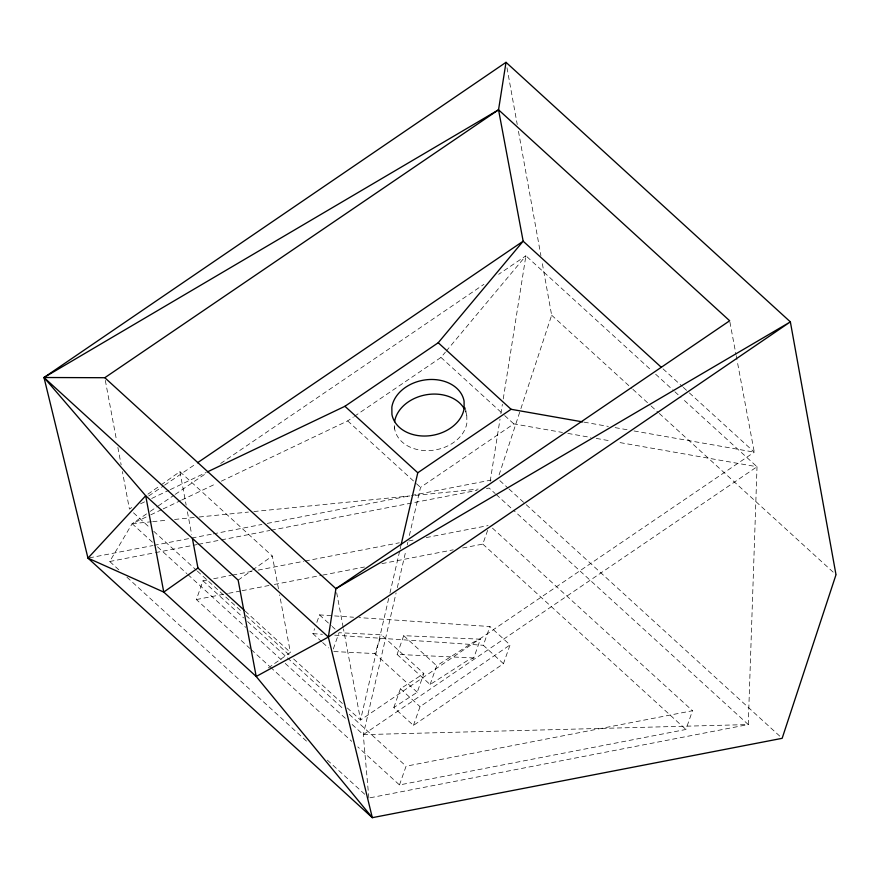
<?xml version="1.0" encoding="UTF-8"?>
<svg xmlns="http://www.w3.org/2000/svg" width="880" height="880" viewBox="0 0 880 880"><rect width="100%" height="100%" fill="white"/><g stroke="black" fill="none" stroke-linecap="round" stroke-linejoin="round"><path stroke-width="0.66" stroke-dasharray="4.4 3.3" d="M490.193 481.272L500.027 419.166M500.885 413.765L502.381 404.316M503.239 398.915L525.899 255.794L651.596 370.524M388.696 598.411L360.547 720.049L347.369 708.026M389.939 593.065L399.839 550.297M400.147 548.955L400.763 546.282M368.852 798.017L363.286 734.646L396.077 592.977M397.32 587.631L405.977 550.209M407.22 544.863L407.836 542.19M409.376 535.502L420.519 487.388L513.81 423.885L562.452 432.454M499.092 474.881L520.454 409.97M520.883 408.672L551.65 315.194L541.893 261.107M250.195 648.681L196.372 599.555L202.972 580.8L208.351 579.766M321.673 641.663L312.884 633.633L314.644 628.628M316.844 622.38L319.484 614.889L353.573 617.221M333.3 648.967L339.02 632.72L381.447 634.821L423.841 673.508L417.241 692.252L393.822 707.52L413.435 725.417L503.459 663.674L510.059 644.919L489.918 626.538L359.018 617.595M417.241 692.252L374.847 653.565L381.447 634.821M397.111 654.412L403.711 635.668L480.37 639.199L473.77 657.943L467.027 660.825L430.1 684.53L397.111 654.412L473.77 657.943M393.822 707.52L400.422 688.765L423.841 673.508M413.435 725.417L420.046 706.673L510.059 644.919M430.1 684.53L436.7 665.775L473.627 642.081L480.37 639.199M462.627 547.998L482.801 544.093L487.641 530.343M399.476 784.938L406.076 766.194L692.505 710.732L685.905 729.476L399.476 784.938L357.841 746.933M503.459 663.674L483.318 645.282L489.918 626.538M118.822 569.811L109.714 561.495L132.165 523.688L149.182 512.116M354.42 416.317L440.979 357.423L445.357 352.187M446.226 351.142L525.899 255.794L498.663 274.318M147.906 494.197L160.039 485.65M161.139 484.869L179.894 471.658L272.338 556.039L278.608 589.49M238.139 580.129L251.383 570.801M252.483 570.031L272.338 556.039M268.334 667.931L290.389 652.388L279.609 594.847M131.703 507.551L129.426 509.091L122.397 471.559M148.72 495.968L163.471 485.936M164.604 485.166L195.239 464.31M150.315 511.335L157.124 506.704M158.257 505.934L174.152 495.121M175.285 494.351L207.053 472.736M220.671 463.474L483.912 284.35M221.342 481.162L347.677 420.904L353.298 417.076M352.132 724.471L363.286 734.646L757.02 466.752L682 398.277M140.58 503.778L145.53 501.413M151.723 498.454L169.059 490.182M170.302 489.599L206.217 472.461M152.438 542.201L132.165 523.688L149.501 515.427M150.744 514.833L161.887 509.52M163.13 508.926L180.466 500.654M181.709 500.06L216.392 483.527M89.309 557.865L152.68 545.6M154.022 545.336L211.992 534.116M213.345 533.852L261.877 524.458M267.267 523.413L410.179 495.737M411.521 495.484L491.062 480.084M109.714 561.495L154.11 552.893M155.463 552.629L191.785 545.6M193.138 545.336L197.164 544.555M198.517 544.291L220.044 540.133M221.386 539.869L269.819 530.486M271.172 530.233L477.015 490.369M486.431 488.543L489.126 488.026L495.198 493.57M213.73 578.721L231.209 575.333M232.551 575.08L252.725 571.175M258.104 570.13L303.831 561.275M305.173 561.011L399.3 542.795M408.716 540.969L415.437 539.66M426.195 537.581L488.059 525.602M196.372 599.555L227.304 593.56M228.646 593.307L240.746 590.953M242.088 590.7L268.983 585.486M274.362 584.452L321.431 575.333M322.773 575.08L364.463 567.006M381.942 563.618L453.211 549.824M370.194 797.764L748.264 724.559L757.02 466.752L617.848 442.222M132.165 523.688L151.316 521.774M152.68 521.642L167.728 520.135M174.559 519.453L197.813 517.132M199.177 517L248.413 512.072M253.891 511.533L409.805 495.957M415.272 495.407L478.181 489.115M363.286 734.646L748.264 724.559L513.425 510.202M333.795 651.541L374.847 653.565M312.884 633.633L322.421 634.282M334.697 635.129L483.318 645.282M584.034 422.147L608.355 426.426M615.109 427.625L628.628 430.001M634.029 430.958L754.281 452.155L737.198 360.987M567.853 433.411L590.821 437.459M596.233 438.405L611.094 441.034M663.047 368.874L682.308 386.452M683.32 387.387L688.391 392.007M689.403 392.931L754.281 452.155L360.547 720.049L343.464 628.892M655.644 374.22L673.893 390.874M674.905 391.798L680.988 397.353M551.65 315.194L631.884 388.421M632.896 389.345L650.155 405.108M651.178 406.032L658.284 412.522M659.296 413.446L836 574.739M440.979 357.423L503.69 414.656M504.702 415.58L513.81 423.885M499.84 480.623L507.958 488.048M508.981 488.972L525.228 503.8M526.24 504.724L781.132 737.385M496.21 494.494L512.413 509.278M492.448 528.121L692.505 710.732M482.801 544.093L685.905 729.476M347.677 420.904L415.459 482.768M416.471 483.692L420.519 487.388M403.711 635.668L436.7 665.775M319.484 614.889L331.21 625.592M332.189 626.483L335.115 629.156M400.422 688.765L420.046 706.673M322.652 642.554L328.515 647.9M245.179 611.116L290.389 652.388M133.485 512.798L149.699 527.604M153.758 531.3L196.328 570.163M197.34 571.087L241.945 611.798M246.004 615.494L289.586 655.281M293.645 658.988L343.31 704.319M202.972 580.8L243.595 617.881M247.654 621.588L344.135 709.654M349.206 714.285L406.076 766.194M157.509 546.821L186.901 573.661M187.913 574.585L245.696 627.319M249.755 631.026L281.171 659.703M285.23 663.41L346.049 718.927M251.207 649.605L269.489 666.292M270.501 667.216L351.747 741.367M126.929 577.192L307.098 741.664M327.349 760.133L364.804 794.321M729.905 322.113L735.944 354.288M736.186 355.63L736.945 359.645M465.311 407.704L466.807 415.668L466.884 423.005A36.685 27.94 -10.6 0 1 431.046 450.472A36.685 27.94 -10.6 0 1 394.669 429.033L393.921 425.062M336.677 592.702L343.211 627.55M179.894 471.658L186.153 505.109M187.407 511.797L191.675 534.545M105.314 380.402L116.369 439.384M117.876 447.425L121.143 464.86M506.99 67.738L517.242 124.531M518.463 131.285L540.914 255.695M394.636 425.645L394.669 429.033M465.377 410.982A36.685 27.94 -10.6 0 1 466.807 415.668"/><path stroke-width="1.32" d="M661.023 367.026L523.16 241.197L498.542 109.813L44 377.509L145.695 495.748L87.967 558.129L163.757 592.086L256.201 676.478L372.317 817.674L328.35 637.054L335.929 588.676L729.663 320.771L498.542 109.813L506.011 62.326L790.361 321.871L836 574.739L782.155 738.32L372.317 817.674L87.967 558.129L44 377.509L506.011 62.326M401.071 544.951L417.78 472.769L511.071 409.288L582.681 421.905M207.46 471.867L344.938 406.285L438.229 342.738L523.16 241.197L197.505 462.77M192.423 538.56L197.945 568.007L163.757 592.086L145.695 495.748L238.139 580.129L256.201 676.478L328.35 637.054L790.361 321.871L335.929 588.676L104.808 377.718L44 377.509L328.35 637.054M104.808 377.718L498.542 109.813M438.229 342.738L511.071 409.288M344.938 406.285L417.78 472.769M197.945 568.007L244.167 610.192M394.592 421.696A36.685 27.94 -10.6 0 1 425.678 394.867A36.685 27.94 -10.6 0 1 464.266 408.782M464.145 408.408L464.068 401.071A36.685 27.94 -10.6 0 0 427.691 379.632A36.685 27.94 -10.6 0 0 391.853 407.099L391.93 414.436A36.685 27.94 -10.6 0 0 428.307 435.875A36.685 27.94 -10.6 0 0 464.145 408.408"/></g></svg>
